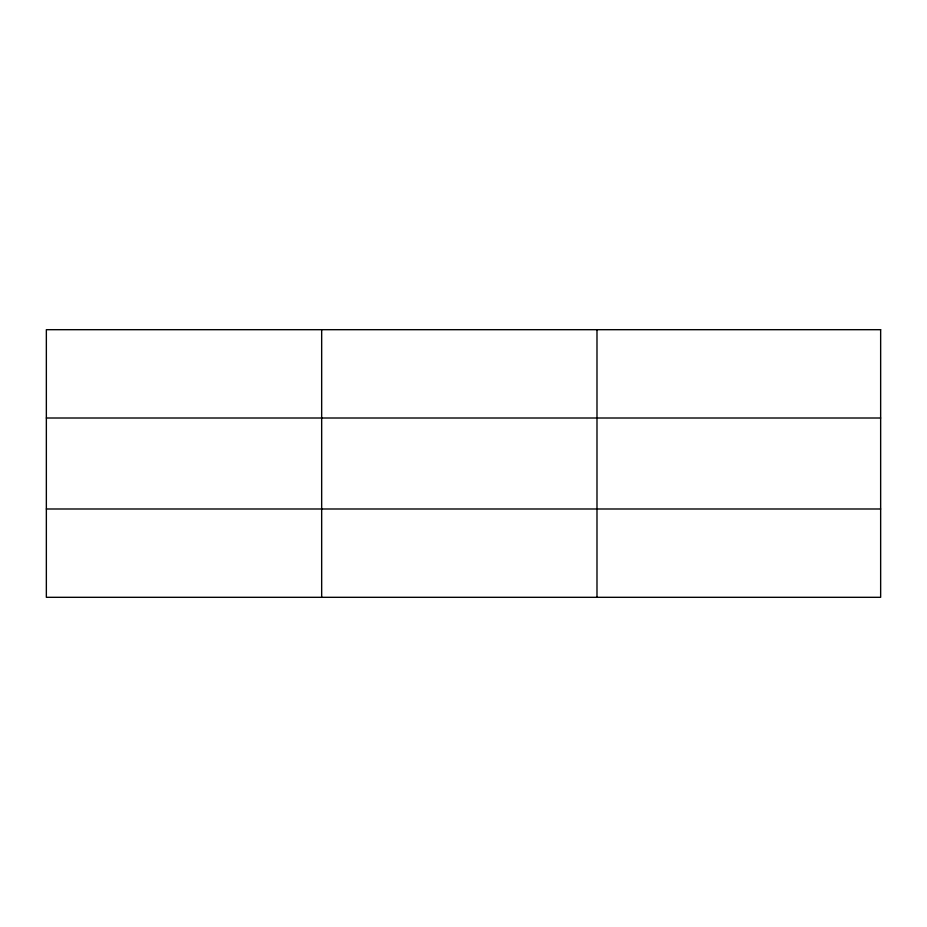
<?xml version="1.0" encoding="UTF-8"?>
<svg xmlns="http://www.w3.org/2000/svg" width="927" height="927" viewBox="0 0 927 927"><rect width="100%" height="100%" fill="white"/><g stroke="black" fill="none" stroke-linecap="round" stroke-linejoin="round"><path stroke-width="1.39" d="M321.669 597.312L321.669 329.688M596.988 597.312L596.988 329.688M46.35 418.007L880.65 418.007M46.35 508.993L880.65 508.993M880.65 329.688L880.65 597.312L46.35 597.312L46.35 329.688L880.65 329.688"/></g></svg>
